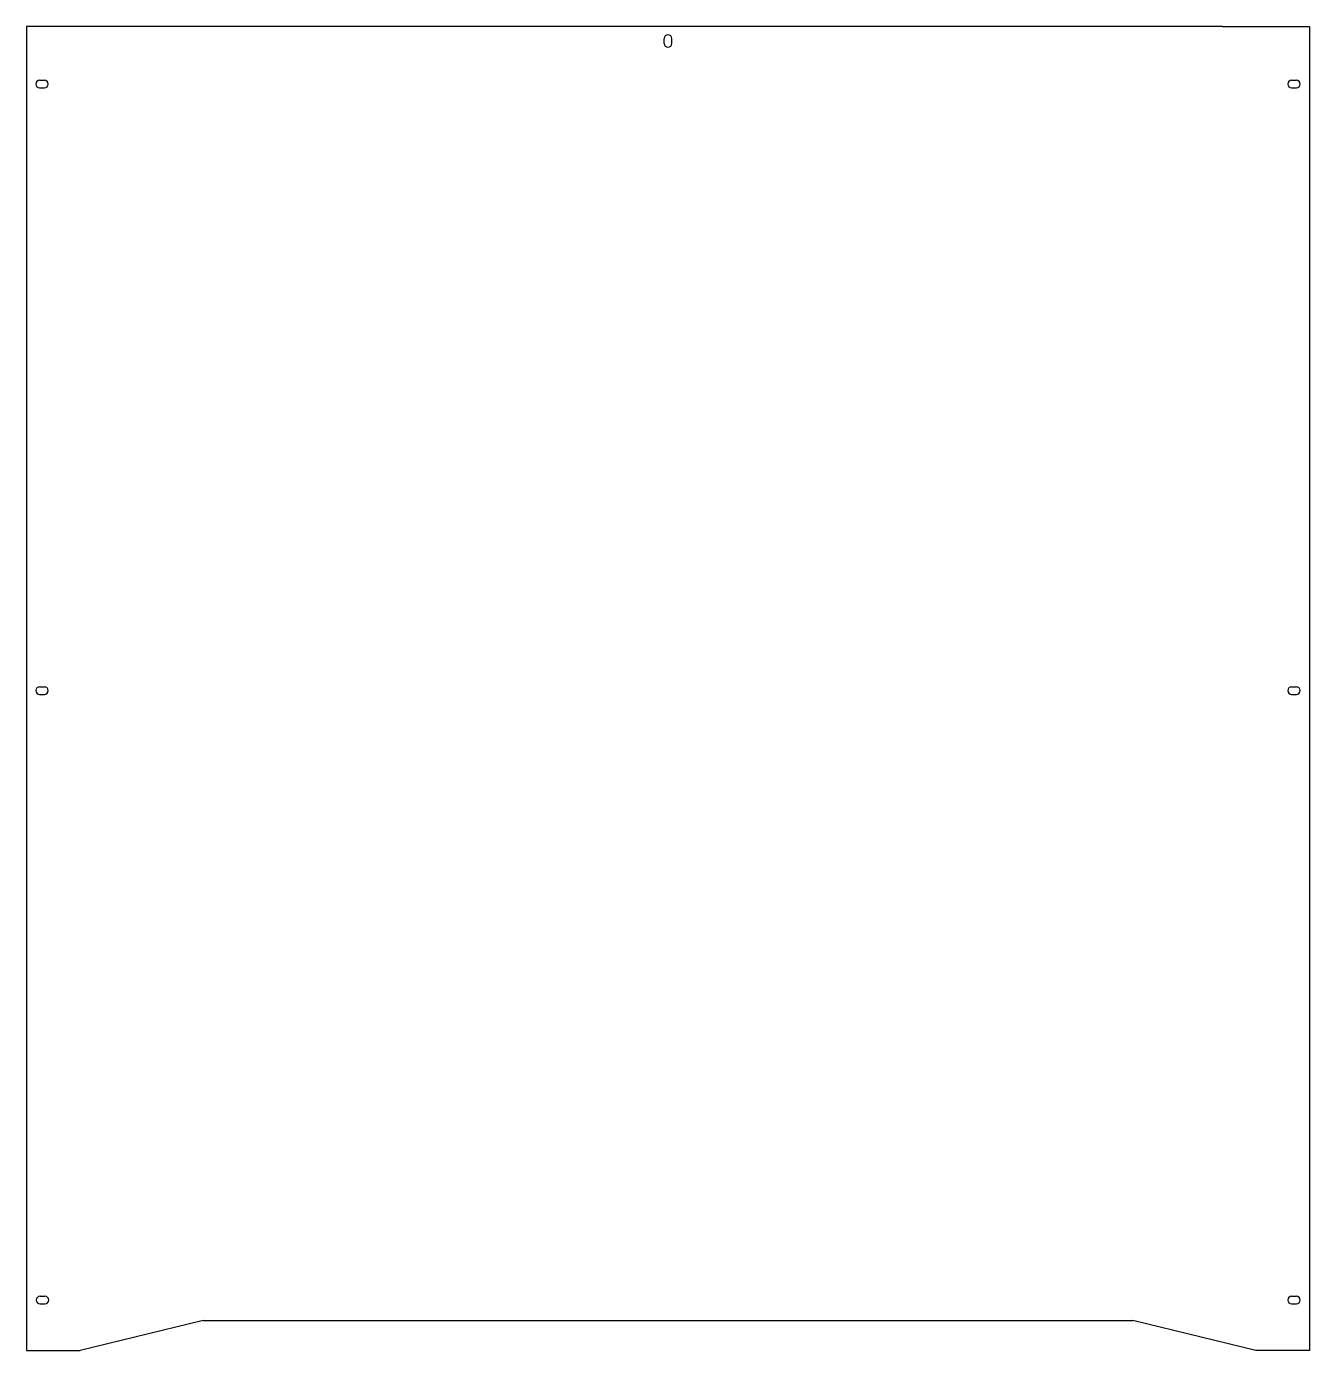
# Model space of a CAD drawing. Header units: millimetres. Extents: x 62 to 598, y 59 to 613.
import ezdxf

# ---------------------------------------------------------------- set-up
doc = ezdxf.new("R2010")
doc.units = ezdxf.units.MM

msp = doc.modelspace()

# ---------------------------------------------------------------- linework, layer by layer
for p, q in [((562.01, 612.68), (61.61, 612.68)), ((61.61, 612.68), (61.61, 58.68)), ((562.01, 612.68), (598.41, 612.68)), ((598.41, 612.68), (598.41, 58.66)), ((328.41, 605.58), (328.41, 607.58)), ((330.01, 609.18), (330.01, 609.18)), ((330.01, 603.98), (330.01, 603.98)), ((331.61, 605.58), (331.61, 607.58)), ((65.51, 588.58), (65.51, 588.58)), ((67.11, 590.18), (69.11, 590.18)), ((70.71, 588.58), (70.71, 588.58)), ((589.31, 588.58), (589.31, 588.58)), ((590.91, 590.18), (592.91, 590.18)), ((594.51, 588.58), (594.51, 588.58)), ((67.11, 586.98), (69.11, 586.98)), ((590.91, 586.98), (592.91, 586.98)), ((65.51, 334.78), (65.51, 334.78)), ((67.11, 336.38), (69.11, 336.38)), ((67.11, 333.18), (69.11, 333.18)), ((70.71, 334.78), (70.71, 334.78)), ((589.31, 334.78), (589.31, 334.78)), ((590.91, 336.38), (592.91, 336.38)), ((590.91, 333.18), (592.91, 333.18)), ((594.51, 334.78), (594.51, 334.78)), ((65.72, 79.75), (65.72, 79.75)), ((67.32, 81.35), (69.32, 81.35)), ((67.32, 78.15), (69.32, 78.15)), ((70.92, 79.75), (70.92, 79.75)), ((589.31, 79.78), (589.31, 79.78)), ((590.91, 81.38), (592.91, 81.38)), ((590.91, 78.18), (592.91, 78.18)), ((594.51, 79.78), (594.51, 79.78)), ((135.51, 71.18), (84.01, 58.68)), ((135.51, 71.18), (524.51, 71.18)), ((576.01, 58.66), (524.51, 71.18)), ((61.61, 58.68), (84.01, 58.68)), ((598.41, 58.66), (576.01, 58.66))]:
    msp.add_line(p, q)
for centre, start, end in [((330.01, 607.58), 90, 180), ((330.01, 605.58), 180, 270), ((330.01, 607.58), 0, 90), ((330.01, 605.58), 270, 0), ((67.11, 588.58), 90, 180), ((67.11, 588.58), 180, 270), ((69.11, 588.58), 0, 90), ((69.11, 588.58), 270, 0), ((590.91, 588.58), 90, 180), ((590.91, 588.58), 180, 270), ((592.91, 588.58), 0, 90), ((592.91, 588.58), 270, 0), ((67.11, 334.78), 90, 180), ((67.11, 334.78), 180, 270), ((69.11, 334.78), 0, 90), ((69.11, 334.78), 270, 0), ((590.91, 334.78), 90, 180), ((590.91, 334.78), 180, 270), ((592.91, 334.78), 0, 90), ((592.91, 334.78), 270, 0), ((67.32, 79.75), 90, 180), ((67.32, 79.75), 180, 270), ((69.32, 79.75), 0, 90), ((69.32, 79.75), 270, 0), ((590.91, 79.78), 90, 180), ((590.91, 79.78), 180, 270), ((592.91, 79.78), 0, 90), ((592.91, 79.78), 270, 0)]:
    msp.add_arc(centre, 1.6, start, end)

doc.saveas('drawing.dxf')
